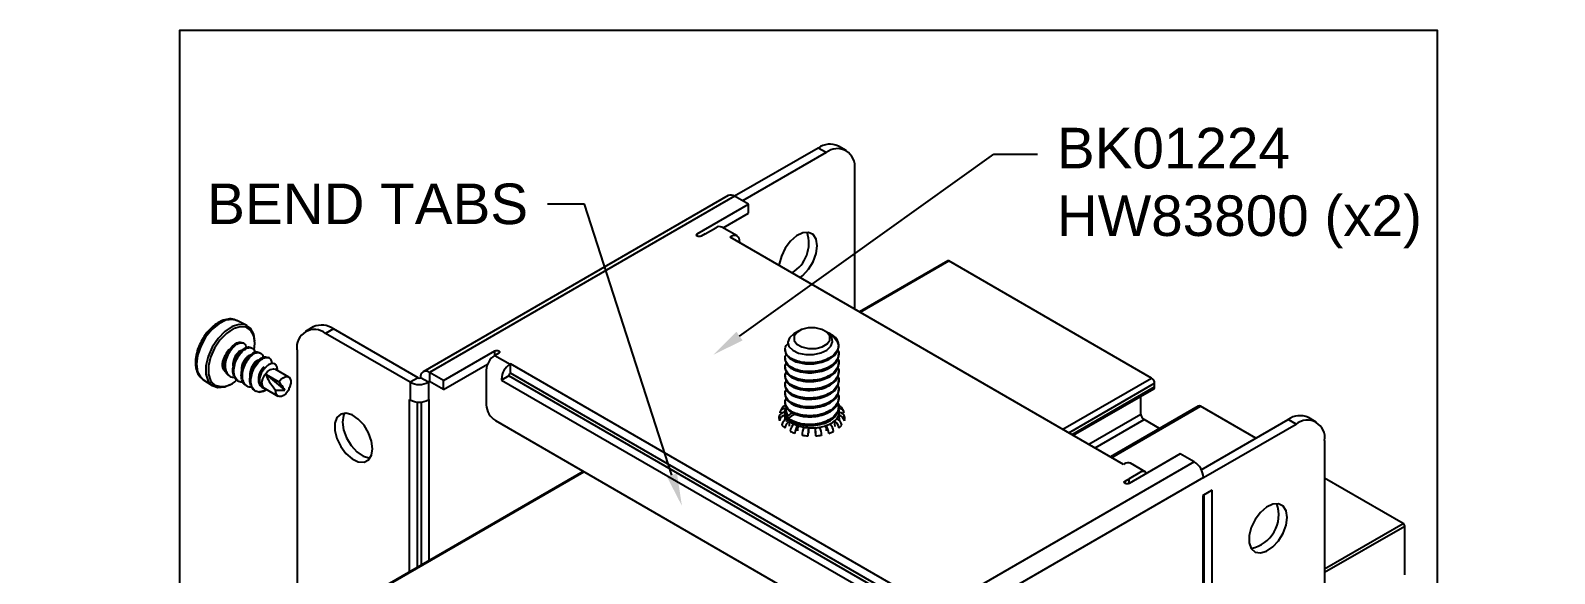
# Model space of a CAD drawing. Extents: x -0.69 to 6.38, y -7.3 to 0.
# Drawn here: x -0.69 to 6.38, y -2.52 to 0 of the extents above; entities that cross this region are included whole.
import ezdxf
from ezdxf import colors
from ezdxf.entities.mleader import LeaderData, LeaderLine
from ezdxf.math import Vec2, Vec3

# ---------------------------------------------------------------- set-up
doc = ezdxf.new("R2010")
doc.units = 0
doc.header["$LTSCALE"] = 0.5
doc.header["$MEASUREMENT"] = 0
for name, color, linetype in [('Brackets', 181, 'CONTINUOUS'), ('FAB DWG', 221, 'CONTINUOUS'), ('Hardware', 242, 'CONTINUOUS'), ('Housing', 150, 'CONTINUOUS'), ('Mounting', 4, 'CONTINUOUS')]:
    doc.layers.add(name, color=color, linetype=linetype)
doc.layers.add('Text-Unprinted', color=131, linetype='CONTINUOUS', plot=False)
doc.styles.get("Standard").update_dxf_attribs({"font": 'arial.ttf'})

msp = doc.modelspace()

# ---------------------------------------------------------------- linework, layer by layer
at = {"layer": 'Brackets', "linetype": 'Continuous', "lineweight": 25, "transparency": 16777216}
msp.add_line((4.5705, -1.9993), (4.5704, -2.002), dxfattribs=at)
at = {"layer": 'Hardware', "linetype": 'Continuous', "lineweight": 25, "transparency": 16777216}
for p, q in [((0.3122, -1.3672), (0.2656, -1.3442)), ((0.2409, -1.4675), (0.2458, -1.4703)), ((0.297, -1.4496), (0.2922, -1.4467)), ((0.3363, -1.4722), (0.3315, -1.4694)), ((0.2802, -1.4902), (0.285, -1.493)), ((0.3195, -1.5128), (0.3243, -1.5157)), ((0.3587, -1.5355), (0.3636, -1.5383)), ((0.3756, -1.4949), (0.3707, -1.4921)), ((0.4149, -1.5176), (0.41, -1.5148)), ((0.1081, -1.6171), (0.1514, -1.6459)), ((0.2298, -1.6001), (0.2347, -1.6029)), ((0.2691, -1.6228), (0.274, -1.6256)), ((0.4013, -1.5936), (0.4871, -1.6669)), ((0.4013, -1.5936), (0.4606, -1.6278)), ((0.5061, -1.6065), (0.4428, -1.5699)), ((0.4533, -1.576), (0.4533, -1.5737)), ((0.3084, -1.6455), (0.3133, -1.6483)), ((0.3477, -1.6681), (0.3543, -1.672)), ((0.3822, -1.654), (0.3912, -1.657)), ((0.39, -1.6564), (0.4555, -1.6942)), ((0.3953, -1.6679), (0.4027, -1.6637)), ((0.4452, -1.6661), (0.4871, -1.6669)), ((0.5164, -1.6345), (0.5092, -1.6538))]:
    msp.add_line(p, q, dxfattribs=at)
at = {"layer": 'Hardware', "linetype": 'Continuous', "lineweight": 25, "transparency": 16777216, "flags": 128}
for points in [[(0.2656, -1.3442), (0.2456, -1.3387), (0.2147, -1.3425), (0.1816, -1.3587), (0.1492, -1.3859), (0.1204, -1.4217), (0.0977, -1.4628), (0.0833, -1.5057), (0.0783, -1.5466), (0.0832, -1.5817)], [(0.3486, -1.4397), (0.3436, -1.4068), (0.3289, -1.38), (0.3058, -1.3646), (0.2765, -1.3619), (0.2434, -1.3722), (0.2096, -1.3947), (0.178, -1.4272), (0.1514, -1.4669), (0.1323, -1.5103), (0.1222, -1.5536), (0.1222, -1.5928), (0.1322, -1.6245), (0.1513, -1.6458), (0.1778, -1.655), (0.2093, -1.6511), (0.2323, -1.6412)], [(0.3137, -1.3774), (0.3083, -1.3751), (0.2804, -1.3726), (0.2489, -1.3824), (0.2168, -1.4037), (0.1867, -1.4347), (0.1615, -1.4724), (0.1433, -1.5137), (0.1338, -1.5547), (0.1337, -1.592), (0.1432, -1.6221), (0.155, -1.6374)], [(0.3441, -1.4153), (0.3302, -1.3898), (0.3137, -1.3774)], [(0.3456, -1.4819), (0.3489, -1.4494), (0.3441, -1.4153)], [(0.0832, -1.5817), (0.0976, -1.6079), (0.1081, -1.6171)], [(0.3912, -1.657), (0.3838, -1.6471), (0.3818, -1.6317), (0.3856, -1.6135), (0.3946, -1.5952), (0.4073, -1.58), (0.4217, -1.5703), (0.4354, -1.5676), (0.4428, -1.5699)], [(0.4606, -1.6278), (0.4698, -1.6174), (0.4798, -1.6096), (0.49, -1.6051), (0.4993, -1.6042), (0.5072, -1.6071), (0.513, -1.6135), (0.5161, -1.6229), (0.5164, -1.6345)], [(0.155, -1.6374), (0.1614, -1.6424), (0.1625, -1.6432)], [(0.501, -1.6728), (0.4919, -1.6833), (0.4818, -1.6911), (0.4717, -1.6956), (0.4623, -1.6964), (0.4544, -1.6935), (0.4487, -1.6871), (0.4455, -1.6777), (0.4452, -1.6661)]]:
    msp.add_lwpolyline(points, dxfattribs=at)
at = {"layer": 'Hardware', "linetype": 'Continuous', "lineweight": 25, "transparency": 16777216}
for centre, radius, start, end in [((0.2836, -1.5361), 0.0787, 126.83048, 158.02321), ((0.1964, -1.555), 0.0944, 248.98684, 318.334), ((0.3674, -1.6225), 0.0533, 270.86363, 301.57291)]:
    msp.add_arc(centre, radius, start, end, dxfattribs=at)
msp.add_ellipse((0.5009, -1.6619), major_axis=(0.0962, -0.0888), ratio=0.326169, start_param=3.560496, end_param=4.417353, dxfattribs=at)
for points, knots in [([(0.2649, -1.3456), (0.261, -1.3433), (0.2491, -1.3363), (0.2243, -1.3363), (0.1941, -1.3445), (0.1629, -1.363), (0.1336, -1.3909), (0.1134, -1.4159), (0.1057, -1.4315), (0.1044, -1.4342)], [0, 0, 0, 0, 0.081014, 0.246189, 0.41521, 0.59422, 0.778014, 0.961538, 1, 1, 1, 1]), ([(0.1044, -1.4342), (0.0989, -1.4442), (0.0864, -1.4669), (0.0755, -1.5047), (0.0716, -1.5438), (0.0774, -1.5773), (0.0897, -1.6025), (0.1026, -1.6118), (0.1079, -1.6157)], [0, 0, 0, 0, 0.147088, 0.333987, 0.522695, 0.714274, 0.881574, 1, 1, 1, 1]), ([(0.2303, -1.5991), (0.2287, -1.5986), (0.2203, -1.5958), (0.2112, -1.5798), (0.2059, -1.5537), (0.2105, -1.5228), (0.2222, -1.4916), (0.2347, -1.4755), (0.2409, -1.4675)], [0, 0, 0, 0, 0.043793, 0.236583, 0.429373, 0.616049, 0.810559, 1, 1, 1, 1]), ([(0.2555, -1.607), (0.2536, -1.6073), (0.2438, -1.6091), (0.2295, -1.6012), (0.2157, -1.5834), (0.2109, -1.5563), (0.2153, -1.5256), (0.2271, -1.4944), (0.2396, -1.4783), (0.2458, -1.4703)], [0, 0, 0, 0, 0.035916, 0.193388, 0.356017, 0.518645, 0.676117, 0.840196, 1, 1, 1, 1]), ([(0.2409, -1.4675), (0.2475, -1.4612), (0.261, -1.4484), (0.2796, -1.4418), (0.2881, -1.4459), (0.2917, -1.4477)], [0, 0, 0, 0, 0.359584, 0.728789, 1, 1, 1, 1]), ([(0.2458, -1.4703), (0.2524, -1.464), (0.2659, -1.4511), (0.2857, -1.4448), (0.3009, -1.4504), (0.3087, -1.4602), (0.3084, -1.4693), (0.3084, -1.4704)], [0, 0, 0, 0, 0.239673, 0.485759, 0.721934, 0.965845, 1, 1, 1, 1]), ([(0.2939, -1.4847), (0.2919, -1.4837), (0.2871, -1.4814), (0.2766, -1.4863), (0.2653, -1.4971), (0.2557, -1.5121), (0.2509, -1.525), (0.2477, -1.5387), (0.2461, -1.5498), (0.2483, -1.5574), (0.2489, -1.5598)], [0, 0, 0, 0, 0.120963, 0.285882, 0.446346, 0.588228, 0.73483, 0.772346, 0.930384, 1, 1, 1, 1]), ([(0.2802, -1.4902), (0.2868, -1.4839), (0.3002, -1.4711), (0.3189, -1.4645), (0.3274, -1.4686), (0.331, -1.4704)], [0, 0, 0, 0, 0.359584, 0.728789, 1, 1, 1, 1]), ([(0.285, -1.493), (0.2917, -1.4866), (0.3052, -1.4738), (0.325, -1.4674), (0.3401, -1.4731), (0.348, -1.4829), (0.3477, -1.492), (0.3477, -1.4931)], [0, 0, 0, 0, 0.239673, 0.485759, 0.721934, 0.965845, 1, 1, 1, 1]), ([(0.2106, -1.5067), (0.208, -1.5114), (0.202, -1.522), (0.1977, -1.5393), (0.197, -1.5564), (0.2016, -1.57), (0.2073, -1.5775), (0.2118, -1.5788), (0.2123, -1.5789)], [0, 0, 0, 0, 0.161107, 0.357667, 0.555558, 0.762426, 0.971829, 1, 1, 1, 1]), ([(0.2106, -1.5067), (0.2103, -1.5082), (0.2084, -1.516), (0.2068, -1.5271), (0.209, -1.5347), (0.2096, -1.5371)], [0, 0, 0, 0, 0.1414785, 0.7374644, 1, 1, 1, 1]), ([(0.2696, -1.6218), (0.268, -1.6213), (0.2596, -1.6185), (0.2504, -1.6025), (0.2452, -1.5764), (0.2498, -1.5454), (0.2615, -1.5143), (0.274, -1.4981), (0.2802, -1.4902)], [0, 0, 0, 0, 0.043793, 0.236583, 0.429373, 0.616049, 0.810559, 1, 1, 1, 1]), ([(0.2948, -1.6296), (0.2929, -1.63), (0.2831, -1.6318), (0.2688, -1.6239), (0.255, -1.606), (0.2501, -1.579), (0.2546, -1.5483), (0.2664, -1.5171), (0.2789, -1.501), (0.285, -1.493)], [0, 0, 0, 0, 0.035916, 0.193388, 0.356017, 0.518645, 0.676117, 0.840196, 1, 1, 1, 1]), ([(0.3332, -1.5074), (0.3312, -1.5064), (0.3264, -1.5041), (0.3159, -1.509), (0.3046, -1.5198), (0.295, -1.5348), (0.2902, -1.5477), (0.287, -1.5613), (0.2853, -1.5725), (0.2875, -1.5801), (0.2882, -1.5824)], [0, 0, 0, 0, 0.120963, 0.2858822, 0.4463456, 0.5882285, 0.7348302, 0.772346, 0.9303835, 1, 1, 1, 1]), ([(0.3089, -1.6445), (0.3073, -1.644), (0.2989, -1.6411), (0.2897, -1.6252), (0.2845, -1.599), (0.289, -1.5681), (0.3008, -1.537), (0.3133, -1.5208), (0.3195, -1.5128)], [0, 0, 0, 0, 0.043793, 0.236583, 0.429373, 0.616049, 0.810559, 1, 1, 1, 1]), ([(0.334, -1.6523), (0.3322, -1.6527), (0.3224, -1.6544), (0.3081, -1.6466), (0.2943, -1.6287), (0.2894, -1.6017), (0.2939, -1.571), (0.3057, -1.5398), (0.3182, -1.5236), (0.3243, -1.5157)], [0, 0, 0, 0, 0.035916, 0.193388, 0.356017, 0.518645, 0.676117, 0.840196, 1, 1, 1, 1]), ([(0.3195, -1.5128), (0.3261, -1.5066), (0.3395, -1.4938), (0.3582, -1.4872), (0.3667, -1.4913), (0.3703, -1.4931)], [0, 0, 0, 0, 0.359584, 0.728789, 1, 1, 1, 1]), ([(0.3243, -1.5157), (0.331, -1.5093), (0.3445, -1.4964), (0.3643, -1.4901), (0.3794, -1.4958), (0.3873, -1.5056), (0.387, -1.5147), (0.3869, -1.5158)], [0, 0, 0, 0, 0.239673, 0.485759, 0.721934, 0.965845, 1, 1, 1, 1]), ([(0.3724, -1.53), (0.3704, -1.5291), (0.3657, -1.5268), (0.3552, -1.5317), (0.3438, -1.5424), (0.3343, -1.5574), (0.3295, -1.5704), (0.3263, -1.584), (0.3246, -1.5952), (0.3268, -1.6028), (0.3275, -1.6051)], [0, 0, 0, 0, 0.120963, 0.285882, 0.446346, 0.588228, 0.73483, 0.772346, 0.930384, 1, 1, 1, 1]), ([(0.3482, -1.6672), (0.3466, -1.6667), (0.3382, -1.6638), (0.329, -1.6478), (0.3237, -1.6217), (0.3283, -1.5908), (0.3401, -1.5597), (0.3526, -1.5435), (0.3587, -1.5355)], [0, 0, 0, 0, 0.043793, 0.236583, 0.429373, 0.616049, 0.810559, 1, 1, 1, 1]), ([(0.3682, -1.6758), (0.3681, -1.6758), (0.3607, -1.6751), (0.3472, -1.6699), (0.3336, -1.6512), (0.3287, -1.6244), (0.3332, -1.5937), (0.345, -1.5625), (0.3575, -1.5463), (0.3636, -1.5383)], [0, 0, 0, 0, 0.002261, 0.16523, 0.333536, 0.501842, 0.664811, 0.834618, 1, 1, 1, 1]), ([(0.3587, -1.5355), (0.3654, -1.5292), (0.3788, -1.5165), (0.3975, -1.5098), (0.406, -1.514), (0.4095, -1.5157)], [0, 0, 0, 0, 0.359584, 0.728789, 1, 1, 1, 1]), ([(0.3636, -1.5383), (0.3703, -1.532), (0.3838, -1.5191), (0.4036, -1.5128), (0.4189, -1.5183), (0.4269, -1.5297), (0.4263, -1.5409), (0.4262, -1.5439)], [0, 0, 0, 0, 0.226935, 0.459941, 0.683564, 0.91451, 1, 1, 1, 1]), ([(0.4528, -1.5737), (0.4529, -1.5721), (0.4539, -1.5639), (0.4496, -1.5532), (0.4404, -1.5439), (0.4269, -1.5424), (0.4119, -1.5489), (0.4009, -1.5583), (0.3954, -1.5646), (0.3945, -1.5657)], [0, 0, 0, 0, 0.043282, 0.234783, 0.424003, 0.613563, 0.790415, 0.964543, 1, 1, 1, 1]), ([(0.3906, -1.5591), (0.388, -1.5613), (0.382, -1.5665), (0.3735, -1.5802), (0.3688, -1.593), (0.3656, -1.6067), (0.3641, -1.6213), (0.3683, -1.638), (0.3747, -1.6483), (0.3803, -1.6502), (0.3813, -1.6506)], [0, 0, 0, 0, 0.112611, 0.261097, 0.414522, 0.453784, 0.619177, 0.790189, 0.9612, 1, 1, 1, 1]), ([(0.3945, -1.5657), (0.3912, -1.5692), (0.3838, -1.577), (0.3755, -1.5927), (0.3703, -1.6107), (0.3697, -1.6285), (0.3735, -1.6441), (0.3794, -1.6507), (0.3822, -1.654)], [0, 0, 0, 0, 0.139185, 0.306835, 0.476927, 0.65122, 0.829378, 1, 1, 1, 1]), ([(0.4029, -1.6632), (0.397, -1.6664), (0.3855, -1.6727), (0.3739, -1.6748), (0.3682, -1.6758)], [0, 0, 0, 0, 0.504804, 1, 1, 1, 1]), ([(0.4606, -1.6278), (0.4615, -1.629), (0.4692, -1.6396), (0.4794, -1.6529), (0.4858, -1.6644), (0.4871, -1.6669)], [0, 0, 0, 0, 0.092881, 0.810767, 1, 1, 1, 1]), ([(0.501, -1.6728), (0.5016, -1.6719), (0.5038, -1.6687), (0.5071, -1.6633), (0.5095, -1.658), (0.5092, -1.6542), (0.5092, -1.6538)], [0, 0, 0, 0, 0.164053, 0.59805, 0.957145, 1, 1, 1, 1])]:
    msp.add_open_spline(points, degree=3, knots=knots, dxfattribs=at)
at = {"layer": 'Housing', "linetype": 'Continuous', "lineweight": 25, "transparency": 16777216}
for p, q in [((3.5619, -1.0673), (3.1528, -1.3034)), ((3.1558, -1.3051), (3.5669, -1.0678)), ((4.5072, -1.6106), (3.5669, -1.0678)), ((4.096, -1.8479), (4.5072, -1.6106)), ((4.1243, -1.8642), (4.5213, -1.6351)), ((4.1384, -1.8724), (4.5213, -1.6514)), ((4.1443, -1.8758), (4.5172, -1.6606)), ((4.4581, -1.7783), (4.4581, -1.6947)), ((4.5213, -1.6514), (4.5213, -1.6351)), ((4.7239, -1.7405), (4.3169, -1.9754)), ((4.3227, -1.9788), (4.7339, -1.7415)), ((4.9902, -1.8895), (4.7339, -1.7415)), ((4.2166, -1.9176), (4.4581, -1.7783)), ((4.2449, -1.9339), (4.4723, -1.8027)), ((4.5441, -1.8443), (4.4723, -1.8027)), ((1.8719, -2.043), (0.1853, -3.0165)), ((0.1903, -3.017), (1.8748, -2.0446)), ((5.6741, -2.2843), (5.3098, -2.074)), ((5.3098, -2.4946), (5.6741, -2.2843)), ((5.3098, -2.5109), (5.6812, -2.2965)), ((5.6812, -2.5219), (5.6812, -2.2965))]:
    msp.add_line(p, q, dxfattribs=at)
for centre, radius, start, end in [((3.564, -1.0719), 0.00503, 54.38242, 114.30712), ((4.4906, -1.6365), 0.0307, 2.60548, 57.39452), ((4.5115, -1.6525), 0.00986, 305.01333, 6.29885), ((4.728, -1.7497), 0.0101, 54.38242, 114.30712), ((4.4888, -1.7769), 0.0307, 182.60548, 237.39452), ((5.6658, -2.2972), 0.0154, 2.60548, 57.39452)]:
    msp.add_arc(centre, radius, start, end, dxfattribs=at)
at = {"layer": 'Mounting', "linetype": 'Continuous', "lineweight": 25, "transparency": 16777216}
for p, q in [((2.9611, -0.5446), (2.5737, -0.7683)), ((2.9979, -0.5659), (2.9611, -0.5446)), ((3.0917, -0.5566), (3.0549, -0.5354)), ((2.9979, -0.5659), (2.6105, -0.7895)), ((3.1305, -1.2905), (3.1305, -0.6424)), ((2.5437, -0.7653), (1.1295, -1.5817)), ((2.5737, -0.7683), (1.1595, -1.5847)), ((2.6381, -0.8054), (2.5737, -0.7683)), ((2.4005, -0.9426), (2.6381, -0.8054)), ((2.5199, -0.9143), (2.6381, -0.8461)), ((2.6381, -0.8461), (2.6381, -0.8054)), ((2.4372, -0.9426), (2.4867, -0.914)), ((2.5853, -0.9521), (2.5146, -0.9113)), ((2.4005, -0.9532), (2.4005, -0.9426)), ((2.4372, -0.9426), (2.4189, -0.9532)), ((2.5532, -0.9573), (2.5574, -0.9549)), ((2.5574, -0.9549), (2.5532, -0.9573)), ((4.3775, -2.0105), (2.5532, -0.9573)), ((2.5969, -0.9776), (2.5969, -0.9825)), ((0.6199, -1.3736), (0.5832, -1.3948)), ((0.7137, -1.3828), (0.6769, -1.4041)), ((1.069, -1.6304), (0.6769, -1.4041)), ((1.1058, -1.6092), (0.7137, -1.3828)), ((2.8725, -1.3914), (2.8504, -1.4041)), ((2.9973, -1.3944), (2.992, -1.3914)), ((3.0193, -1.4071), (3.0079, -1.4005)), ((3.0293, -1.4135), (3.0188, -1.4081)), ((0.5443, -1.4806), (0.5443, -2.8093)), ((2.8077, -1.4782), (2.8077, -1.4833)), ((1.2238, -1.6218), (1.4614, -1.4847)), ((1.2238, -1.6643), (1.428, -1.5465)), ((1.4614, -1.5059), (1.4614, -1.4847)), ((1.4798, -1.4953), (1.4614, -1.5059)), ((1.4614, -1.5059), (1.5321, -1.5467)), ((1.5345, -1.5454), (1.5321, -1.5467)), ((3.3588, -2.5986), (1.5345, -1.5454)), ((1.5345, -1.5878), (1.5345, -1.5454)), ((2.8077, -1.519), (2.8077, -1.5241)), ((3.0567, -1.5037), (3.0567, -1.4986)), ((3.0567, -1.5445), (3.0567, -1.5394)), ((1.1058, -1.6092), (1.069, -1.6304)), ((1.1538, -1.6304), (1.1171, -1.6092)), ((1.2238, -1.6218), (1.1595, -1.5847)), ((1.1595, -1.5847), (1.1595, -1.6272)), ((1.2238, -1.6643), (1.2238, -1.6218)), ((1.422, -1.5743), (1.422, -1.7343)), ((1.5265, -1.6004), (1.4927, -1.6199)), ((1.4927, -1.6151), (1.4927, -1.6199)), ((1.4927, -1.6199), (3.317, -2.6731)), ((1.5265, -1.6004), (1.5265, -1.599)), ((3.324, -2.6381), (1.5265, -1.6004)), ((1.5345, -1.5878), (1.5321, -1.5892)), ((3.3311, -2.625), (1.5345, -1.5878)), ((2.8077, -1.5599), (2.8077, -1.565)), ((2.8077, -1.6007), (2.8077, -1.6058)), ((3.0567, -1.5854), (3.0567, -1.5803)), ((3.0567, -1.6262), (3.0567, -1.6211)), ((1.069, -1.6304), (1.069, -1.7121)), ((1.1595, -1.6272), (1.1538, -1.6304)), ((1.1538, -1.6304), (1.1538, -1.7121)), ((1.2238, -1.6643), (1.1595, -1.6272)), ((2.8077, -1.6415), (2.8077, -1.6466)), ((2.8077, -1.6823), (2.8077, -1.6874)), ((3.0567, -1.667), (3.0567, -1.6619)), ((1.0667, -1.7107), (1.069, -1.7121)), ((1.0667, -2.5078), (1.0667, -1.7107)), ((1.1034, -2.4866), (1.1034, -1.7219)), ((1.1194, -1.7219), (1.1194, -2.4773)), ((1.1538, -1.7121), (1.1562, -1.7107)), ((1.1562, -1.7107), (1.1562, -2.4561)), ((2.7949, -1.7471), (2.7844, -1.7656)), ((2.8058, -1.7638), (2.8052, -1.7694)), ((2.8077, -1.7232), (2.8077, -1.7283)), ((3.0567, -1.7079), (3.0567, -1.7028)), ((3.0567, -1.7487), (3.0567, -1.7436)), ((3.0593, -1.7699), (3.0587, -1.7638)), ((3.0803, -1.7662), (3.07, -1.7476)), ((1.4644, -1.8077), (3.2961, -2.8651)), ((2.7791, -1.7923), (2.779, -1.793)), ((2.7818, -1.8076), (2.7817, -1.8083)), ((2.7831, -1.7709), (2.783, -1.7715)), ((2.7932, -1.8282), (2.7932, -1.8288)), ((2.8078, -1.7821), (2.8053, -1.8057)), ((2.8406, -1.7707), (2.8212, -1.785)), ((2.8282, -1.8101), (2.8262, -1.8343)), ((2.8667, -1.8309), (2.8654, -1.8555)), ((2.9972, -1.8311), (2.9984, -1.8557)), ((3.0358, -1.8104), (3.0378, -1.8346)), ((3.0565, -1.7825), (3.059, -1.8061)), ((3.0708, -1.8286), (3.0709, -1.8293)), ((3.0815, -1.7714), (3.0816, -1.772)), ((3.0825, -1.8081), (3.0825, -1.8088)), ((3.0853, -1.7928), (3.0854, -1.7934)), ((4.7378, -2.0352), (5.1404, -1.8027)), ((4.7474, -2.0721), (5.1772, -1.8239)), ((5.1772, -1.8239), (5.1404, -1.8027)), ((5.271, -1.8147), (5.2342, -1.7934)), ((2.8065, -1.8415), (2.8065, -1.8422)), ((2.8314, -1.8576), (2.8314, -1.8582)), ((2.853, -1.8667), (2.8529, -1.8673)), ((2.887, -1.8755), (2.887, -1.8762)), ((2.9131, -1.8787), (2.9131, -1.8794)), ((2.9164, -1.8409), (2.9161, -1.8656)), ((2.9473, -1.8409), (2.9476, -1.8657)), ((2.9505, -1.8788), (2.9505, -1.8795)), ((2.9766, -1.8756), (2.9766, -1.8763)), ((3.0107, -1.8669), (3.0108, -1.8676)), ((3.0324, -1.8579), (3.0324, -1.8586)), ((3.0574, -1.8419), (3.0575, -1.8426)), ((5.3098, -1.9005), (5.3098, -3.554)), ((4.6406, -1.9615), (4.403, -2.0986)), ((4.7049, -1.9986), (4.6406, -1.9615)), ((4.7049, -1.9986), (3.2907, -2.815)), ((4.3817, -2.008), (4.3775, -2.0105)), ((4.4525, -2.0488), (4.403, -2.0774)), ((4.4804, -2.0461), (4.4096, -2.0053)), ((4.7474, -2.0721), (3.3331, -2.8885)), ((4.3846, -2.088), (4.403, -2.0774)), ((4.3846, -2.0986), (4.3846, -2.088)), ((4.403, -2.0986), (4.403, -2.0774)), ((4.7474, -2.1538), (4.745, -2.1551)), ((4.745, -2.1551), (4.745, -3.88)), ((4.7851, -2.132), (4.7474, -2.1538)), ((4.7507, -3.8343), (4.7507, -2.1518)), ((4.7875, -2.1306), (4.7851, -2.132)), ((4.7875, -3.8555), (4.7875, -2.1306))]:
    msp.add_line(p, q, dxfattribs=at)
at = {"layer": 'Mounting', "linetype": 'Continuous', "lineweight": 25, "transparency": 16777216, "flags": 128}
for points in [[(2.4189, -0.9532), (2.4146, -0.9548), (2.4097, -0.9554), (2.4047, -0.9548), (2.4005, -0.9532), (2.3977, -0.9508), (2.3967, -0.9479), (2.3977, -0.945), (2.4005, -0.9426)], [(2.9565, -0.998), (2.9518, -0.9676), (2.9379, -0.9461), (2.9165, -0.9357), (2.8899, -0.9376), (2.8609, -0.9515), (2.8327, -0.9761), (2.8083, -1.0085), (2.7904, -1.0453), (2.781, -1.0826), (2.781, -1.0888)], [(2.8769, -1.1442), (2.8899, -1.1355), (2.9165, -1.1066), (2.9379, -1.0715), (2.9518, -1.0339), (2.9565, -0.998)], [(2.8505, -1.4045), (2.8479, -1.4056), (2.8277, -1.4236), (2.8201, -1.4441), (2.8255, -1.4643), (2.8433, -1.4821), (2.8703, -1.495), (2.9041, -1.5017), (2.9395, -1.5013), (2.9734, -1.4941), (3.0011, -1.4808), (3.0201, -1.4632), (3.0283, -1.443), (3.0252, -1.4228), (3.0112, -1.4044), (2.9945, -1.3929), (2.9945, -1.3929)], [(2.8495, -1.4359), (2.8624, -1.4534), (2.886, -1.4667), (2.9166, -1.4738), (2.9496, -1.4736), (2.9799, -1.4661), (3.003, -1.4525), (3.0153, -1.4349), (3.0149, -1.4158), (3.002, -1.3983), (2.9784, -1.385), (2.9478, -1.3779), (2.9149, -1.3781), (2.8845, -1.3856), (2.8615, -1.3992), (2.8492, -1.4168), (2.8495, -1.4359)], [(1.4614, -1.4847), (1.4657, -1.4831), (1.4706, -1.4825), (1.4756, -1.4831), (1.4798, -1.4847), (1.4826, -1.4871), (1.4836, -1.49), (1.4826, -1.4929), (1.4798, -1.4953)], [(2.8083, -1.4833), (2.8123, -1.5009), (2.8281, -1.519), (2.8575, -1.5348), (2.9031, -1.5445), (2.9414, -1.5443), (2.978, -1.5375), (3.0112, -1.5242), (3.0365, -1.5059), (3.0522, -1.484), (3.0566, -1.4599), (3.0495, -1.4366), (3.0312, -1.4151), (3.0293, -1.4135), (3.0293, -1.4135)], [(2.8212, -1.785), (2.8127, -1.762), (2.8138, -1.7496)], [(0.895, -1.9383), (0.8903, -1.9024), (0.8764, -1.8648), (0.855, -1.8297), (0.8284, -1.8008), (0.7994, -1.7813), (0.7712, -1.7733), (0.7468, -1.7776), (0.7289, -1.7938), (0.7195, -1.8201), (0.7195, -1.8537), (0.7289, -1.891), (0.7468, -1.9278), (0.7712, -1.9602), (0.7994, -1.9848), (0.8284, -1.9987), (0.855, -2.0006), (0.8764, -1.9902), (0.8903, -1.9687), (0.895, -1.9383)], [(0.7653, -1.7732), (0.7598, -1.7846), (0.755, -1.815)], [(0.755, -1.815), (0.7598, -1.8509), (0.7737, -1.8884), (0.7951, -1.9236), (0.8217, -1.9524), (0.8507, -1.972), (0.8789, -1.98), (0.8848, -1.9801)], [(4.403, -2.0986), (4.3988, -2.1003), (4.3938, -2.1008), (4.3888, -2.1003), (4.3846, -2.0986), (4.3818, -2.0962), (4.3808, -2.0933), (4.3818, -2.0904), (4.3846, -2.088)], [(5.1359, -2.2561), (5.1311, -2.2257), (5.1172, -2.2042), (5.0958, -2.1938), (5.0692, -2.1957), (5.0402, -2.2096), (5.012, -2.2342), (4.9876, -2.2666), (4.9697, -2.3034), (4.9603, -2.3407), (4.9603, -2.3743), (4.9697, -2.4006), (4.9876, -2.4168), (5.012, -2.4211), (5.0402, -2.4131), (5.0692, -2.3935), (5.0958, -2.3647), (5.1172, -2.3295), (5.1311, -2.292), (5.1359, -2.2561)]]:
    msp.add_lwpolyline(points, dxfattribs=at)
at = {"layer": 'Mounting', "linetype": 'Continuous', "lineweight": 25, "transparency": 16777216}
for centre, radius, start, end in [((3.0161, -0.6213), 0.0943, 65.69288, 125.61758), ((3.0497, -0.6293), 0.0819, 350.78596, 129.20329), ((2.5561, -0.7928), 0.0302, 54.38242, 114.30712), ((2.503, -0.9369), 0.0281, 65.69288, 125.61758), ((2.5728, -0.9737), 0.0244, 350.78596, 129.20329), ((2.7593, -0.9862), 0.1587, 300.55824, 18.84928), ((0.6251, -1.4675), 0.0819, 50.79671, 189.21404), ((0.6587, -1.4595), 0.0943, 54.38242, 114.30712), ((3.0022, -1.4603), 0.0541, 353.61005, 59.91429), ((1.5076, -1.5782), 0.0858, 122.60548, 177.39452), ((1.5784, -1.619), 0.0858, 122.60548, 177.39452), ((1.1114, -1.5983), 0.0123, 242.60967, 297.39033), ((1.1429, -1.605), 0.0262, 50.79671, 189.21404), ((1.5388, -1.5995), 0.0123, 122.60548, 177.39452), ((1.1114, -1.5485), 0.0922, 242.60967, 297.39033), ((1.1573, -1.6299), 0.00349, 50.79671, 189.21404), ((1.1114, -1.6302), 0.0922, 242.60967, 297.39033), ((1.5141, -1.7301), 0.0922, 182.60548, 237.39452), ((2.8062, -1.775), 0.0235, 83.47034, 169.94191), ((2.8116, -1.7609), 0.0218, 79.15186, 140.45127), ((2.8496, -1.7685), 0.044, 157.6009, 181.22788), ((3.053, -1.7614), 0.0219, 39.15528, 100.64124), ((3.0583, -1.7755), 0.0236, 10.10301, 96.32084), ((3.015, -1.7684), 0.0439, 358.21168, 21.89078), ((2.8069, -1.7977), 0.0284, 92.80862, 168.97389), ((2.8319, -1.7909), 0.0528, 181.58052, 198.52193), ((2.8132, -1.8136), 0.0319, 99.72855, 169.31994), ((2.8301, -1.8341), 0.0374, 110.15948, 170.79278), ((2.8658, -1.7694), 0.0934, 219.02776, 230.61386), ((2.8492, -1.7682), 0.0437, 181.58052, 198.52193), ((2.8483, -1.8472), 0.0421, 118.39475, 172.29184), ((2.8597, -1.7643), 0.0549, 198.94838, 219.33748), ((2.8822, -1.7467), 0.0779, 199.89792, 251.47022), ((2.8847, -1.8557), 0.0837, 111.32509, 149.80562), ((2.8772, -1.7504), 0.0772, 219.02776, 230.61386), ((2.8975, -1.7253), 0.1096, 230.76795, 243.61223), ((2.8833, -1.8624), 0.0521, 131.38335, 174.62964), ((2.915, -1.6916), 0.1475, 243.36585, 250.88873), ((2.9176, -1.8709), 0.0648, 141.85812, 176.24216), ((2.9265, -1.6577), 0.1832, 250.92819, 260.03822), ((2.9566, -1.7131), 0.1125, 276.04127, 320.12986), ((2.9377, -1.6569), 0.1841, 279.77118, 288.85332), ((2.9491, -1.6906), 0.1485, 288.89183, 296.38069), ((2.9456, -1.8711), 0.0653, 3.70964, 37.79494), ((2.9664, -1.7244), 0.1105, 296.13664, 308.90708), ((2.9802, -1.8627), 0.0524, 5.31768, 48.30216), ((2.9867, -1.7499), 0.078, 309.05873, 320.57163), ((3.0155, -1.8476), 0.0423, 7.65726, 61.33265), ((3.0043, -1.764), 0.0553, 320.25869, 340.53849), ((3.0338, -1.8346), 0.0375, 9.1643, 69.59223), ((3.015, -1.7682), 0.0439, 340.96248, 357.8663), ((3.051, -1.8141), 0.0321, 10.65812, 80.04751), ((2.998, -1.7687), 0.0942, 309.05873, 320.57163), ((3.0574, -1.7982), 0.0285, 11.02665, 86.97773), ((3.0323, -1.7908), 0.053, 340.96248, 357.8663), ((5.1954, -1.8794), 0.0943, 65.69288, 125.61758), ((5.229, -1.8874), 0.0819, 350.78596, 129.20329), ((2.9114, -1.6982), 0.1783, 243.36585, 250.88873), ((2.9967, -1.879), 0.1098, 158.18112, 178.16816), ((2.9313, -1.6262), 0.2532, 259.93437, 265.88701), ((2.9315, -1.632), 0.2095, 259.93437, 265.88701), ((3.1688, -1.8819), 0.2556, 170.76006, 179.28162), ((2.9322, -1.6227), 0.2188, 265.86294, 273.95508), ((2.9329, -1.6315), 0.21, 273.93017, 279.87368), ((2.6832, -1.882), 0.2673, 0.68589, 8.83546), ((2.9331, -1.6256), 0.2538, 273.93017, 279.87368), ((2.865, -1.8791), 0.1117, 1.79373, 21.43184), ((2.9526, -1.6971), 0.1795, 288.89183, 296.38069), ((4.3981, -2.0308), 0.0281, 65.69288, 125.61758), ((4.4679, -2.0677), 0.0244, 43.45508, 129.20329), ((4.6552, -2.0763), 0.0922, 2.60548, 57.39452), ((4.9386, -2.2443), 0.1587, 281.1561, 18.84928)]:
    msp.add_arc(centre, radius, start, end, dxfattribs=at)
for points, knots in [([(3.0075, -1.4013), (3.0115, -1.4034), (3.0262, -1.411), (3.0437, -1.4296), (3.054, -1.45), (3.0555, -1.4626), (3.056, -1.4664)], [0, 0, 0, 0, 0.134072, 0.490023, 0.84558, 1, 1, 1, 1]), ([(3.0526, -1.4815), (3.0536, -1.4834), (3.058, -1.4916), (3.0567, -1.5137), (3.0416, -1.5407), (3.0091, -1.5625), (2.9753, -1.5753), (2.9372, -1.5815), (2.8989, -1.581), (2.8635, -1.5739), (2.8346, -1.561), (2.8147, -1.5438), (2.8068, -1.5241), (2.8066, -1.5093), (2.8123, -1.5024), (2.8129, -1.5016)], [0, 0, 0, 0, 0.020877, 0.091414, 0.227936, 0.312461, 0.397709, 0.481169, 0.566513, 0.650792, 0.734982, 0.820352, 0.903823, 0.989031, 1, 1, 1, 1]), ([(3.056, -1.4664), (3.0507, -1.4792), (3.0423, -1.4999), (3.009, -1.5217), (2.9753, -1.5345), (2.9372, -1.5406), (2.8989, -1.5402), (2.8635, -1.533), (2.8346, -1.5201), (2.8148, -1.503), (2.8063, -1.4832), (2.8081, -1.4646), (2.8176, -1.4541), (2.8216, -1.4497)], [0, 0, 0, 0, 0.1422646, 0.2303441, 0.3191767, 0.4061471, 0.4950808, 0.582904, 0.6706346, 0.7595956, 0.8465769, 0.9353681, 1, 1, 1, 1]), ([(3.0526, -1.5223), (3.0536, -1.5242), (3.058, -1.5324), (3.0567, -1.5545), (3.0416, -1.5815), (3.0091, -1.6033), (2.9753, -1.6161), (2.9372, -1.6223), (2.8989, -1.6219), (2.8635, -1.6147), (2.8346, -1.6018), (2.8147, -1.5847), (2.8068, -1.5649), (2.8066, -1.5502), (2.8123, -1.5432), (2.8129, -1.5424)], [0, 0, 0, 0, 0.020877, 0.091414, 0.227936, 0.312461, 0.397709, 0.481169, 0.566513, 0.650792, 0.734982, 0.820352, 0.903823, 0.989031, 1, 1, 1, 1]), ([(2.8083, -1.5241), (2.8089, -1.5301), (2.8104, -1.5428), (2.8273, -1.5612), (2.8576, -1.5777), (2.8986, -1.5866), (2.9412, -1.5862), (2.979, -1.5794), (3.0124, -1.566), (3.038, -1.5474), (3.0541, -1.526), (3.0554, -1.5108), (3.0561, -1.5037)], [0, 0, 0, 0, 0.08673, 0.18487, 0.295019, 0.424572, 0.52318, 0.619755, 0.718523, 0.815975, 0.91345, 1, 1, 1, 1]), ([(2.8083, -1.5649), (2.8089, -1.5709), (2.8104, -1.5836), (2.8273, -1.602), (2.8576, -1.6185), (2.8986, -1.6274), (2.9412, -1.6271), (2.979, -1.6202), (3.0124, -1.6068), (3.038, -1.5882), (3.0541, -1.5668), (3.0554, -1.5516), (3.0561, -1.5445)], [0, 0, 0, 0, 0.08673, 0.18487, 0.295019, 0.424572, 0.52318, 0.619755, 0.718523, 0.815975, 0.91345, 1, 1, 1, 1]), ([(3.0526, -1.5631), (3.0536, -1.565), (3.058, -1.5733), (3.0567, -1.5953), (3.0416, -1.6223), (3.0091, -1.6442), (2.9753, -1.6569), (2.9372, -1.6631), (2.8989, -1.6627), (2.8635, -1.6555), (2.8346, -1.6426), (2.8147, -1.6255), (2.8068, -1.6058), (2.8066, -1.591), (2.8123, -1.5841), (2.8129, -1.5833)], [0, 0, 0, 0, 0.0208773, 0.0914136, 0.2279364, 0.3124611, 0.3977085, 0.4811689, 0.5665133, 0.650792, 0.7349817, 0.8203524, 0.9038232, 0.9890308, 1, 1, 1, 1]), ([(3.0526, -1.604), (3.0536, -1.6059), (3.058, -1.6141), (3.0567, -1.6361), (3.0416, -1.6631), (3.0091, -1.685), (2.9753, -1.6978), (2.9372, -1.704), (2.8989, -1.7035), (2.8635, -1.6963), (2.8346, -1.6835), (2.8147, -1.6663), (2.8068, -1.6466), (2.8066, -1.6318), (2.8123, -1.6249), (2.8129, -1.6241)], [0, 0, 0, 0, 0.020877, 0.091414, 0.227936, 0.312461, 0.397709, 0.481169, 0.566513, 0.650792, 0.734982, 0.820352, 0.903823, 0.989031, 1, 1, 1, 1]), ([(2.8083, -1.6058), (2.8089, -1.6117), (2.8104, -1.6244), (2.8273, -1.6428), (2.8576, -1.6593), (2.8986, -1.6682), (2.9412, -1.6679), (2.979, -1.661), (3.0124, -1.6476), (3.038, -1.629), (3.0541, -1.6076), (3.0554, -1.5925), (3.0561, -1.5853)], [0, 0, 0, 0, 0.08673, 0.18487, 0.295019, 0.424572, 0.52318, 0.619755, 0.718523, 0.815975, 0.91345, 1, 1, 1, 1]), ([(3.0526, -1.6448), (3.0536, -1.6467), (3.058, -1.6549), (3.0567, -1.677), (3.0416, -1.704), (3.0091, -1.7258), (2.9753, -1.7386), (2.9372, -1.7448), (2.8989, -1.7444), (2.8635, -1.7372), (2.8346, -1.7243), (2.8147, -1.7072), (2.8068, -1.6874), (2.8066, -1.6726), (2.8123, -1.6657), (2.8129, -1.6649)], [0, 0, 0, 0, 0.020877, 0.091414, 0.227936, 0.312461, 0.397709, 0.481169, 0.566513, 0.650792, 0.734982, 0.820352, 0.903823, 0.989031, 1, 1, 1, 1]), ([(3.0526, -1.6856), (3.0536, -1.6875), (3.058, -1.6957), (3.0567, -1.7178), (3.0416, -1.7448), (3.0091, -1.7666), (2.9753, -1.7794), (2.9372, -1.7856), (2.8989, -1.7852), (2.8635, -1.778), (2.8346, -1.7651), (2.8147, -1.748), (2.8068, -1.7282), (2.8066, -1.7135), (2.8123, -1.7065), (2.8129, -1.7058)], [0, 0, 0, 0, 0.020877, 0.091414, 0.227936, 0.312461, 0.397709, 0.481169, 0.566513, 0.650792, 0.734982, 0.820352, 0.903823, 0.989031, 1, 1, 1, 1]), ([(2.8083, -1.6466), (2.8089, -1.6525), (2.8104, -1.6652), (2.8273, -1.6837), (2.8576, -1.7002), (2.8986, -1.709), (2.9412, -1.7087), (2.979, -1.7018), (3.0124, -1.6884), (3.038, -1.6698), (3.0541, -1.6484), (3.0554, -1.6333), (3.0561, -1.6262)], [0, 0, 0, 0, 0.08673, 0.18487, 0.295019, 0.424572, 0.52318, 0.619755, 0.718523, 0.815975, 0.91345, 1, 1, 1, 1]), ([(2.8083, -1.6874), (2.8089, -1.6934), (2.8104, -1.7061), (2.8273, -1.7245), (2.8576, -1.741), (2.8986, -1.7499), (2.9412, -1.7495), (2.979, -1.7427), (3.0124, -1.7293), (3.038, -1.7107), (3.0541, -1.6893), (3.0554, -1.6741), (3.0561, -1.667)], [0, 0, 0, 0, 0.08673, 0.18487, 0.295019, 0.424572, 0.52318, 0.619755, 0.718523, 0.815975, 0.91345, 1, 1, 1, 1]), ([(2.8083, -1.7282), (2.8089, -1.7342), (2.8104, -1.7469), (2.8273, -1.7653), (2.8576, -1.7818), (2.8986, -1.7907), (2.9412, -1.7904), (2.979, -1.7835), (3.0124, -1.7701), (3.038, -1.7515), (3.0541, -1.7301), (3.0554, -1.7149), (3.0561, -1.7078)], [0, 0, 0, 0, 0.08673, 0.18487, 0.295019, 0.424572, 0.52318, 0.619755, 0.718523, 0.815975, 0.91345, 1, 1, 1, 1]), ([(3.0526, -1.7265), (3.0536, -1.7283), (3.058, -1.7366), (3.0567, -1.7586), (3.0416, -1.7856), (3.0091, -1.8075), (2.9753, -1.8203), (2.9372, -1.8264), (2.8989, -1.826), (2.8635, -1.8188), (2.8347, -1.8059), (2.8158, -1.7901), (2.811, -1.7783), (2.809, -1.7732)], [0, 0, 0, 0, 0.023557, 0.103148, 0.257195, 0.35257, 0.44876, 0.542933, 0.639233, 0.73433, 0.829326, 0.925656, 1, 1, 1, 1]), ([(2.8575, -1.8205), (2.8722, -1.8246), (2.8982, -1.8318), (2.9413, -1.8311), (2.979, -1.8244), (3.0124, -1.8109), (3.038, -1.7923), (3.0541, -1.7709), (3.0554, -1.7558), (3.0561, -1.7486)], [0, 0, 0, 0, 0.1837676, 0.3236413, 0.4606311, 0.6007307, 0.7389639, 0.8772311, 1, 1, 1, 1]), ([(2.8212, -1.785), (2.8212, -1.785), (2.8209, -1.7852), (2.8205, -1.7853), (2.8196, -1.7853), (2.8167, -1.784), (2.8125, -1.78), (2.8103, -1.7757), (2.809, -1.7732)], [0, 0, 0, 0, 0.010311, 0.02349, 0.047791, 0.129466, 0.481579, 1, 1, 1, 1])]:
    msp.add_open_spline(points, degree=3, knots=knots, dxfattribs=at)
at = {"layer": 'Text-Unprinted', "ltscale": 0.5, "transparency": 16777216}
msp.add_lwpolyline([(0, -7.3), (5.8338, -7.3), (5.8338, 0), (0, 0)], close=True, dxfattribs=at)

# ---------------------------------------------------------------- leaders
at = {"layer": 'FAB DWG', "transparency": 16777216}
ml = msp.add_multileader_mtext('Standard', dxfattribs=at)
ml.set_content('BK01224\\PHW83800 (x2)', color=256)
ml.set_leader_properties()
ml.build(insert=Vec2(0, 0))
ml.multileader.update_dxf_attribs({"dogleg_length": 0.0922, "arrow_head_size": 0.15})
ctx = ml.context
ctx.base_point, ctx.char_height, ctx.arrow_head_size, ctx.landing_gap_size, ctx.plane_origin = Vec3(3.9781, -0.5724), 0.188, 0.15, 0.09, Vec3(9.1854, -0.5295)
notes = []
notes.append((ctx, [(1, (1, 1, 0), (3.7761, -0.5724), (1, 0), 0.202, [(0, [(2.4742, -1.5033)], 0, [])])]))
ctx.mtext.insert, ctx.mtext.width, ctx.mtext.defined_height, ctx.mtext.flow_direction = Vec3(4.0681, -0.4508), 2.307685, 0.426, 5
ml = msp.add_multileader_mtext('Standard', dxfattribs=at)
ml.set_content('BEND TABS', color=256)
ml.set_leader_properties()
ml.build(insert=Vec2(0, 0))
ml.multileader.update_dxf_attribs({"dogleg_length": 0.0922, "arrow_head_size": 0.15})
ctx = ml.context
ctx.base_point, ctx.char_height, ctx.arrow_head_size, ctx.landing_gap_size, ctx.plane_origin = Vec3(0.0704, -0.8049), 0.188, 0.15, 0.09, Vec3(4.6828, -0.2076)
ctx.text_align_type = 2
notes.append((ctx, [(0, (1, 1, 0), (1.8769, -0.8049), (-1, 0), 0.1709, [(0, [(2.3292, -2.2027)], 0, [])])]))
ctx.mtext.insert, ctx.mtext.width, ctx.mtext.defined_height, ctx.mtext.alignment, ctx.mtext.flow_direction = Vec3(1.616, -0.7093), 2.307685, 0.426, 3, 5
for ctx, leaders in notes:
    for number, flags, end, landing, length, lines in leaders:
        leader = LeaderData()
        leader.index, (leader.has_last_leader_line, leader.has_dogleg_vector, leader.attachment_direction) = number, flags
        leader.last_leader_point, leader.dogleg_vector, leader.dogleg_length = Vec3(end), Vec3(landing), length
        for number, points, colour, breaks in lines:
            line = LeaderLine()
            line.index, line.vertices, line.color, line.breaks = number, Vec3.list(points), colors.encode_raw_color(colour), breaks
            leader.lines.append(line)
        ctx.leaders.append(leader)

doc.saveas('drawing.dxf')
